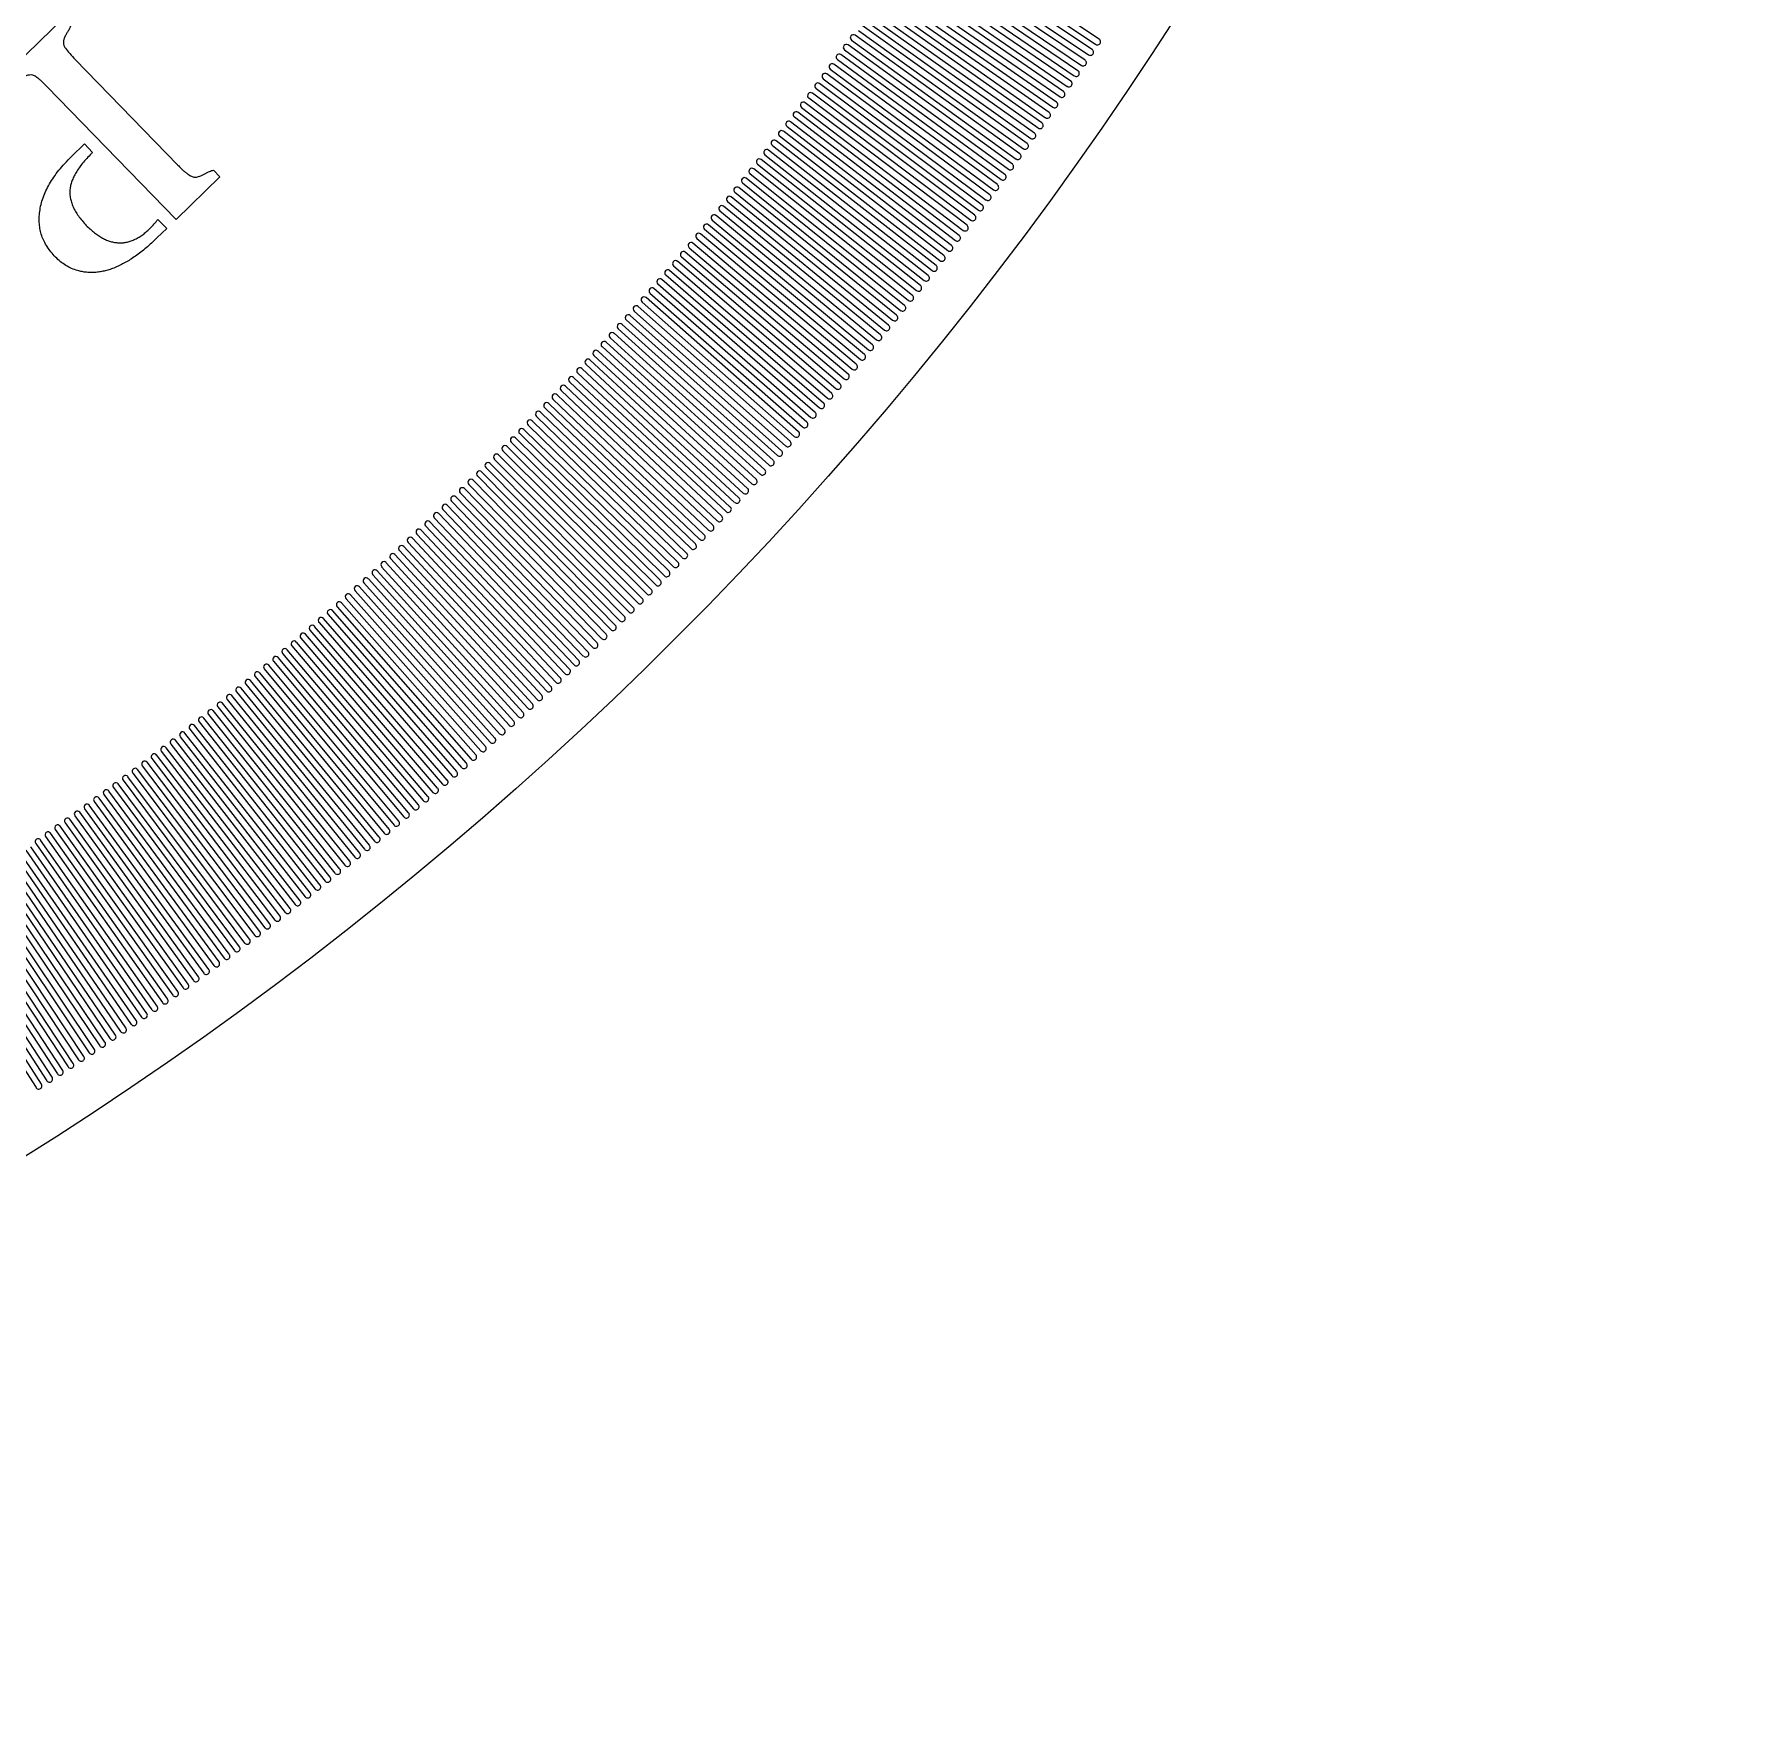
# Model space of a CAD drawing. Header units: millimetres. Extents: x -37.9 to 37.9, y -37.9 to 37.9.
# Drawn here: x 20.2 to 37.9, y -37.9 to -20.6 of the extents above; entities that cross this region are included whole.
import ezdxf

# ---------------------------------------------------------------- set-up
doc = ezdxf.new("R2010")
doc.units = ezdxf.units.MM

msp = doc.modelspace()

# ---------------------------------------------------------------- linework, layer by layer
at = {"color": 7, "linetype": 'Continuous', "lineweight": 15}
for p, q in [((31.07, -20.76), (29.335, -19.601)), ((29.369, -19.55), (31.106, -20.706)), ((31.142, -20.652), (29.403, -19.498)), ((30.924, -20.977), (29.197, -19.805)), ((29.232, -19.754), (30.961, -20.923)), ((30.997, -20.869), (29.266, -19.703)), ((29.301, -19.652), (31.034, -20.814)), ((29.093, -19.958), (30.814, -21.138)), ((30.851, -21.084), (29.128, -19.907)), ((29.163, -19.856), (30.887, -21.031)), ((28.953, -20.16), (30.666, -21.353)), ((30.703, -21.299), (28.988, -20.11)), ((29.023, -20.059), (30.74, -21.246)), ((30.777, -21.192), (29.058, -20.009)), ((30.553, -21.513), (28.847, -20.312)), ((28.883, -20.261), (30.591, -21.46)), ((30.628, -21.406), (28.918, -20.211)), ((19.856, -21.062), (20.508, -20.428)), ((30.402, -21.726), (28.705, -20.513)), ((28.74, -20.463), (30.44, -21.673)), ((30.478, -21.62), (28.776, -20.412)), ((28.812, -20.362), (30.516, -21.566)), ((28.597, -20.663), (30.288, -21.885)), ((30.326, -21.832), (28.633, -20.613)), ((28.669, -20.563), (30.364, -21.779)), ((20.617, -20.862), (21.673, -21.949)), ((28.452, -20.862), (30.135, -22.096)), ((30.173, -22.043), (28.488, -20.812)), ((28.525, -20.762), (30.212, -21.99)), ((30.25, -21.938), (28.561, -20.713)), ((28.306, -21.06), (29.98, -22.306)), ((30.019, -22.253), (28.342, -21.011)), ((28.379, -20.961), (30.057, -22.201)), ((30.096, -22.148), (28.416, -20.911)), ((21.653, -22.505), (20.325, -21.14)), ((29.863, -22.462), (28.195, -21.208)), ((28.232, -21.159), (29.902, -22.41)), ((29.941, -22.358), (28.269, -21.109)), ((29.705, -22.67), (28.046, -21.404)), ((28.084, -21.355), (29.745, -22.618)), ((29.784, -22.566), (28.121, -21.306)), ((28.158, -21.257), (29.823, -22.514)), ((27.934, -21.551), (29.586, -22.825)), ((29.626, -22.774), (27.971, -21.502)), ((28.009, -21.453), (29.665, -22.722)), ((20.578, -21.86), (20.712, -21.73)), ((20.712, -21.73), (20.796, -21.817)), ((27.783, -21.745), (29.426, -23.031)), ((29.466, -22.98), (27.821, -21.697)), ((27.858, -21.648), (29.506, -22.928)), ((29.546, -22.877), (27.896, -21.6)), ((27.63, -21.939), (29.264, -23.236)), ((29.305, -23.185), (27.668, -21.89)), ((27.707, -21.842), (29.345, -23.134)), ((29.386, -23.083), (27.745, -21.794)), ((22.103, -22.068), (21.653, -22.505)), ((22.037, -22), (22.103, -22.068)), ((29.142, -23.389), (27.515, -22.083)), ((27.553, -22.035), (29.183, -23.338)), ((29.224, -23.287), (27.592, -21.987)), ((28.978, -23.592), (27.36, -22.275)), ((27.399, -22.227), (29.019, -23.541)), ((29.06, -23.491), (27.438, -22.179)), ((27.476, -22.131), (29.101, -23.44)), ((28.813, -23.794), (27.204, -22.465)), ((27.243, -22.418), (28.854, -23.743)), ((28.896, -23.693), (27.282, -22.37)), ((27.321, -22.322), (28.937, -23.643)), ((21.557, -22.599), (21.457, -22.696)), ((21.466, -22.505), (21.557, -22.599)), ((28.646, -23.994), (27.046, -22.654)), ((27.086, -22.607), (28.688, -23.944)), ((28.73, -23.894), (27.125, -22.56)), ((27.165, -22.513), (28.771, -23.844)), ((26.927, -22.796), (28.52, -24.144)), ((28.562, -24.094), (26.967, -22.749)), ((27.007, -22.702), (28.604, -24.044)), ((26.768, -22.983), (28.351, -24.342)), ((28.393, -24.293), (26.808, -22.936)), ((26.848, -22.89), (28.436, -24.243)), ((28.478, -24.194), (26.888, -22.843)), ((26.607, -23.169), (28.18, -24.54)), ((28.223, -24.491), (26.647, -23.123)), ((26.687, -23.076), (28.266, -24.441)), ((28.308, -24.392), (26.727, -23.03)), ((26.444, -23.355), (28.008, -24.736)), ((28.051, -24.687), (26.485, -23.308)), ((26.525, -23.262), (28.094, -24.638)), ((28.137, -24.589), (26.566, -23.216)), ((26.28, -23.539), (27.835, -24.931)), ((27.878, -24.882), (26.321, -23.493)), ((26.362, -23.447), (27.922, -24.834)), ((27.965, -24.785), (26.403, -23.401)), ((27.704, -25.076), (26.157, -23.676)), ((26.198, -23.63), (27.748, -25.028)), ((27.791, -24.979), (26.239, -23.585)), ((27.528, -25.269), (25.991, -23.858)), ((26.033, -23.813), (27.572, -25.221)), ((27.616, -25.173), (26.074, -23.767)), ((26.115, -23.722), (27.66, -25.125)), ((27.351, -25.461), (25.824, -24.039)), ((25.866, -23.994), (27.395, -25.413)), ((27.44, -25.365), (25.907, -23.949)), ((25.949, -23.903), (27.484, -25.317)), ((27.173, -25.651), (25.655, -24.219)), ((25.697, -24.174), (27.217, -25.603)), ((27.262, -25.556), (25.74, -24.129)), ((25.782, -24.084), (27.307, -25.508)), ((26.993, -25.84), (25.486, -24.397)), ((25.528, -24.353), (27.038, -25.793)), ((27.083, -25.746), (25.571, -24.308)), ((25.613, -24.263), (27.128, -25.698)), ((26.812, -26.028), (25.315, -24.574)), ((25.357, -24.53), (26.857, -25.981)), ((26.902, -25.934), (25.4, -24.486)), ((25.443, -24.442), (26.948, -25.887)), ((26.629, -26.214), (25.142, -24.751)), ((25.186, -24.707), (26.675, -26.168)), ((26.721, -26.121), (25.229, -24.663)), ((25.272, -24.619), (26.766, -26.075)), ((26.446, -26.4), (24.969, -24.925)), ((25.013, -24.882), (26.492, -26.353)), ((26.538, -26.307), (25.056, -24.838)), ((25.099, -24.794), (26.584, -26.261)), ((26.261, -26.584), (24.794, -25.099)), ((24.838, -25.056), (26.307, -26.538)), ((26.353, -26.492), (24.882, -25.013)), ((24.925, -24.969), (26.4, -26.446)), ((26.075, -26.766), (24.619, -25.272)), ((24.663, -25.229), (26.121, -26.721)), ((26.168, -26.675), (24.707, -25.186)), ((24.751, -25.142), (26.214, -26.629)), ((24.397, -25.486), (25.84, -26.993)), ((25.887, -26.948), (24.442, -25.443)), ((24.486, -25.4), (25.934, -26.902)), ((25.981, -26.857), (24.53, -25.357)), ((24.574, -25.315), (26.028, -26.812)), ((24.219, -25.655), (25.651, -27.173)), ((25.698, -27.128), (24.263, -25.613)), ((24.308, -25.571), (25.746, -27.083)), ((25.793, -27.038), (24.353, -25.528)), ((24.039, -25.824), (25.461, -27.351)), ((25.508, -27.307), (24.084, -25.782)), ((24.129, -25.74), (25.556, -27.262)), ((25.603, -27.217), (24.174, -25.697)), ((23.858, -25.991), (25.269, -27.528)), ((25.317, -27.484), (23.903, -25.949)), ((23.949, -25.907), (25.365, -27.44)), ((25.413, -27.395), (23.994, -25.866)), ((25.028, -27.748), (23.63, -26.198)), ((23.676, -26.157), (25.076, -27.704)), ((25.125, -27.66), (23.722, -26.115)), ((23.767, -26.074), (25.173, -27.616)), ((25.221, -27.572), (23.813, -26.033)), ((24.834, -27.922), (23.447, -26.362)), ((23.493, -26.321), (24.882, -27.878)), ((24.931, -27.835), (23.539, -26.28)), ((23.585, -26.239), (24.979, -27.791)), ((24.638, -28.094), (23.262, -26.525)), ((23.308, -26.485), (24.687, -28.051)), ((24.736, -28.008), (23.355, -26.444)), ((23.401, -26.403), (24.785, -27.965)), ((23.03, -26.727), (24.392, -28.308)), ((24.441, -28.266), (23.076, -26.687)), ((23.123, -26.647), (24.491, -28.223)), ((24.54, -28.18), (23.169, -26.607)), ((23.216, -26.566), (24.589, -28.137)), ((22.843, -26.888), (24.194, -28.478)), ((24.243, -28.436), (22.89, -26.848)), ((22.936, -26.808), (24.293, -28.393)), ((24.342, -28.351), (22.983, -26.768)), ((22.654, -27.046), (23.994, -28.646)), ((24.044, -28.604), (22.702, -27.007)), ((22.749, -26.967), (24.094, -28.562)), ((24.144, -28.52), (22.796, -26.927)), ((23.743, -28.854), (22.418, -27.243)), ((22.465, -27.204), (23.794, -28.813)), ((23.844, -28.771), (22.513, -27.165)), ((22.56, -27.125), (23.894, -28.73)), ((23.944, -28.688), (22.607, -27.086)), ((22.179, -27.438), (23.491, -29.06)), ((23.541, -29.019), (22.227, -27.399)), ((22.275, -27.36), (23.592, -28.978)), ((23.643, -28.937), (22.322, -27.321)), ((22.37, -27.282), (23.693, -28.896)), ((21.987, -27.592), (23.287, -29.224)), ((23.338, -29.183), (22.035, -27.553)), ((22.083, -27.515), (23.389, -29.142)), ((23.44, -29.101), (22.131, -27.476)), ((23.031, -29.426), (21.745, -27.783)), ((21.794, -27.745), (23.083, -29.386)), ((23.134, -29.345), (21.842, -27.707)), ((21.89, -27.668), (23.185, -29.305)), ((23.236, -29.264), (21.939, -27.63)), ((22.825, -29.586), (21.551, -27.934)), ((21.6, -27.896), (22.877, -29.546)), ((22.928, -29.506), (21.648, -27.858)), ((21.697, -27.821), (22.98, -29.466)), ((21.306, -28.121), (22.566, -29.784)), ((22.618, -29.745), (21.355, -28.084)), ((21.404, -28.046), (22.67, -29.705)), ((22.722, -29.665), (21.453, -28.009)), ((21.502, -27.971), (22.774, -29.626)), ((22.306, -29.98), (21.06, -28.306)), ((21.109, -28.269), (22.358, -29.941)), ((22.41, -29.902), (21.159, -28.232)), ((21.208, -28.195), (22.462, -29.863)), ((22.514, -29.823), (21.257, -28.158)), ((20.812, -28.488), (22.043, -30.173)), ((22.096, -30.135), (20.862, -28.452)), ((20.911, -28.416), (22.148, -30.096)), ((22.201, -30.057), (20.961, -28.379)), ((21.011, -28.342), (22.253, -30.019)), ((21.779, -30.364), (20.563, -28.669)), ((20.613, -28.633), (21.832, -30.326)), ((21.885, -30.288), (20.663, -28.597)), ((20.713, -28.561), (21.938, -30.25)), ((21.99, -30.212), (20.762, -28.525)), ((20.312, -28.847), (21.513, -30.553)), ((21.566, -30.516), (20.362, -28.812)), ((20.412, -28.776), (21.62, -30.478)), ((21.673, -30.44), (20.463, -28.74)), ((20.513, -28.705), (21.726, -30.402)), ((21.246, -30.74), (20.059, -29.023)), ((20.11, -28.988), (21.299, -30.703)), ((21.353, -30.666), (20.16, -28.953)), ((20.211, -28.918), (21.406, -30.628)), ((21.46, -30.591), (20.261, -28.883)), ((19.805, -29.197), (20.977, -30.924)), ((21.031, -30.887), (19.856, -29.163)), ((19.907, -29.128), (21.084, -30.851)), ((21.138, -30.814), (19.958, -29.093)), ((20.009, -29.058), (21.192, -30.777)), ((20.706, -31.106), (19.55, -29.369)), ((19.601, -29.335), (20.76, -31.07)), ((20.814, -31.034), (19.652, -29.301)), ((19.703, -29.266), (20.869, -30.997)), ((20.923, -30.961), (19.754, -29.232)), ((19.293, -29.539), (20.434, -31.286)), ((20.488, -31.25), (19.344, -29.505)), ((19.396, -29.471), (20.543, -31.214)), ((20.597, -31.178), (19.447, -29.437)), ((19.498, -29.403), (20.652, -31.142)), ((19.086, -29.673), (20.215, -31.427)), ((20.27, -31.392), (19.138, -29.639)), ((19.189, -29.606), (20.324, -31.357)), ((20.379, -31.321), (19.241, -29.572))]:
    msp.add_line(p, q, dxfattribs=at)
msp.add_circle((0, 0), 37.9, dxfattribs=at)
for centre, radius, start, end in [((0, 0), 22.5, 272.5473, 267.4527), ((28.543, -20.738), 0.0308, 54.05, 233.95), ((28.615, -20.638), 0.0308, 54.25, 234.15), ((31.124, -20.679), 0.0326, 236.35, 56.45), ((28.47, -20.837), 0.0308, 53.85, 233.75), ((30.979, -20.896), 0.0326, 235.95, 56.05), ((31.052, -20.787), 0.0326, 236.15, 56.25), ((28.324, -21.035), 0.0308, 53.45, 233.35), ((28.397, -20.936), 0.0308, 53.65, 233.55), ((30.906, -21.004), 0.0326, 235.75, 55.85), ((28.176, -21.233), 0.0308, 53.05, 232.95), ((28.25, -21.134), 0.0308, 53.25, 233.15), ((30.758, -21.219), 0.0326, 235.35, 55.45), ((30.832, -21.111), 0.0326, 235.55, 55.65), ((28.028, -21.429), 0.0308, 52.65, 232.55), ((28.102, -21.331), 0.0308, 52.85, 232.75), ((30.61, -21.433), 0.0326, 234.95, 55.05), ((30.684, -21.326), 0.0326, 235.15, 55.25), ((27.877, -21.624), 0.0308, 52.25, 232.15), ((27.953, -21.526), 0.0308, 52.45, 232.35), ((30.535, -21.54), 0.0326, 234.75, 54.85), ((27.802, -21.721), 0.0308, 52.05, 231.95), ((30.383, -21.752), 0.0326, 234.35, 54.45), ((30.459, -21.646), 0.0326, 234.55, 54.65), ((27.649, -21.915), 0.0308, 51.65, 231.55), ((27.726, -21.818), 0.0308, 51.85, 231.75), ((30.231, -21.964), 0.0326, 233.95, 54.05), ((30.307, -21.858), 0.0326, 234.15, 54.25), ((27.496, -22.107), 0.0308, 51.25, 231.15), ((27.573, -22.011), 0.0308, 51.45, 231.35), ((30.154, -22.069), 0.0326, 233.75, 53.85), ((27.341, -22.298), 0.0308, 50.85, 230.75), ((27.418, -22.203), 0.0308, 51.05, 230.95), ((29.999, -22.279), 0.0326, 233.35, 53.45), ((30.077, -22.175), 0.0326, 233.55, 53.65), ((27.184, -22.489), 0.0308, 50.45, 230.35), ((27.263, -22.394), 0.0308, 50.65, 230.55), ((29.843, -22.488), 0.0326, 232.95, 53.05), ((29.921, -22.384), 0.0326, 233.15, 53.25), ((27.027, -22.678), 0.0308, 50.05, 229.95), ((27.106, -22.584), 0.0308, 50.25, 230.15), ((29.764, -22.592), 0.0326, 232.75, 52.85), ((26.868, -22.866), 0.0308, 49.65, 229.55), ((26.947, -22.772), 0.0308, 49.85, 229.75), ((29.606, -22.8), 0.0326, 232.35, 52.45), ((29.685, -22.696), 0.0326, 232.55, 52.65), ((26.788, -22.96), 0.0308, 49.45, 229.35), ((29.446, -23.006), 0.0326, 231.95, 52.05), ((29.526, -22.903), 0.0326, 232.15, 52.25), ((26.627, -23.146), 0.0308, 49.05, 228.95), ((26.707, -23.053), 0.0308, 49.25, 229.15), ((29.285, -23.211), 0.0326, 231.55, 51.65), ((29.365, -23.108), 0.0326, 231.75, 51.85), ((26.465, -23.332), 0.0308, 48.65, 228.55), ((26.546, -23.239), 0.0308, 48.85, 228.75), ((29.203, -23.313), 0.0326, 231.35, 51.45), ((26.301, -23.516), 0.0308, 48.25, 228.15), ((26.383, -23.424), 0.0308, 48.45, 228.35), ((29.04, -23.516), 0.0326, 230.95, 51.05), ((29.122, -23.415), 0.0326, 231.15, 51.25), ((26.136, -23.699), 0.0308, 47.85, 227.75), ((26.219, -23.607), 0.0308, 48.05, 227.95), ((28.875, -23.718), 0.0326, 230.55, 50.65), ((28.958, -23.617), 0.0326, 230.75, 50.85), ((25.97, -23.881), 0.0308, 47.45, 227.35), ((26.053, -23.79), 0.0308, 47.65, 227.55), ((28.709, -23.919), 0.0326, 230.15, 50.25), ((28.792, -23.819), 0.0326, 230.35, 50.45), ((25.803, -24.061), 0.0308, 47.05, 226.95), ((25.887, -23.971), 0.0308, 47.25, 227.15), ((28.625, -24.019), 0.0326, 229.95, 50.05), ((25.634, -24.241), 0.0308, 46.65, 226.55), ((25.719, -24.151), 0.0308, 46.85, 226.75), ((28.457, -24.219), 0.0326, 229.55, 49.65), ((28.541, -24.119), 0.0326, 229.75, 49.85), ((25.464, -24.419), 0.0308, 46.25, 226.15), ((25.549, -24.33), 0.0308, 46.45, 226.35), ((28.287, -24.417), 0.0326, 229.15, 49.25), ((28.372, -24.318), 0.0326, 229.35, 49.45), ((25.293, -24.597), 0.0308, 45.85, 225.75), ((25.379, -24.508), 0.0308, 46.05, 225.95), ((28.116, -24.614), 0.0326, 228.75, 48.85), ((28.202, -24.515), 0.0326, 228.95, 49.05), ((25.121, -24.773), 0.0308, 45.45, 225.35), ((25.207, -24.685), 0.0308, 45.65, 225.55), ((28.03, -24.711), 0.0326, 228.55, 48.65), ((24.947, -24.947), 0.0308, 45.05, 224.95), ((25.034, -24.86), 0.0308, 45.25, 225.15), ((27.856, -24.907), 0.0326, 228.15, 48.25), ((27.943, -24.809), 0.0326, 228.35, 48.45), ((24.773, -25.121), 0.0308, 44.65, 224.55), ((24.86, -25.034), 0.0308, 44.85, 224.75), ((27.682, -25.1), 0.0326, 227.75, 47.85), ((27.769, -25.004), 0.0326, 227.95, 48.05), ((24.597, -25.293), 0.0308, 44.25, 224.15), ((24.685, -25.207), 0.0308, 44.45, 224.35), ((27.506, -25.293), 0.0326, 227.35, 47.45), ((27.594, -25.197), 0.0326, 227.55, 47.65), ((24.419, -25.464), 0.0308, 43.85, 223.75), ((24.508, -25.379), 0.0308, 44.05, 223.95), ((27.329, -25.484), 0.0326, 226.95, 47.05), ((27.418, -25.389), 0.0326, 227.15, 47.25), ((24.241, -25.634), 0.0308, 43.45, 223.35), ((24.33, -25.549), 0.0308, 43.65, 223.55), ((27.15, -25.675), 0.0326, 226.55, 46.65), ((27.24, -25.58), 0.0326, 226.75, 46.85), ((24.061, -25.803), 0.0308, 43.05, 222.95), ((24.151, -25.719), 0.0308, 43.25, 223.15), ((26.97, -25.864), 0.0326, 226.15, 46.25), ((27.06, -25.769), 0.0326, 226.35, 46.45), ((23.881, -25.97), 0.0308, 42.65, 222.55), ((23.971, -25.887), 0.0308, 42.85, 222.75), ((26.88, -25.958), 0.0326, 225.95, 46.05), ((23.607, -26.219), 0.0308, 42.05, 221.95), ((23.699, -26.136), 0.0308, 42.25, 222.15), ((23.79, -26.053), 0.0308, 42.45, 222.35), ((26.698, -26.145), 0.0326, 225.55, 45.65), ((26.789, -26.051), 0.0326, 225.75, 45.85), ((23.424, -26.383), 0.0308, 41.65, 221.55), ((23.516, -26.301), 0.0308, 41.85, 221.75), ((26.515, -26.33), 0.0326, 225.15, 45.25), ((26.607, -26.238), 0.0326, 225.35, 45.45), ((23.239, -26.546), 0.0308, 41.25, 221.15), ((23.332, -26.465), 0.0308, 41.45, 221.35), ((26.33, -26.515), 0.0326, 224.75, 44.85), ((26.423, -26.423), 0.0326, 224.95, 45.05), ((23.053, -26.707), 0.0308, 40.85, 220.75), ((23.146, -26.627), 0.0308, 41.05, 220.95), ((26.145, -26.698), 0.0326, 224.35, 44.45), ((26.238, -26.607), 0.0326, 224.55, 44.65), ((22.866, -26.868), 0.0308, 40.45, 220.35), ((22.96, -26.788), 0.0308, 40.65, 220.55), ((25.958, -26.88), 0.0326, 223.95, 44.05), ((26.051, -26.789), 0.0326, 224.15, 44.25), ((22.584, -27.106), 0.0308, 39.85, 219.75), ((22.678, -27.027), 0.0308, 40.05, 219.95), ((22.772, -26.947), 0.0308, 40.25, 220.15), ((25.769, -27.06), 0.0326, 223.55, 43.65), ((25.864, -26.97), 0.0326, 223.75, 43.85), ((22.394, -27.263), 0.0308, 39.45, 219.35), ((22.489, -27.184), 0.0308, 39.65, 219.55), ((25.58, -27.24), 0.0326, 223.15, 43.25), ((25.675, -27.15), 0.0326, 223.35, 43.45), ((22.203, -27.418), 0.0308, 39.05, 218.95), ((22.298, -27.341), 0.0308, 39.25, 219.15), ((25.389, -27.418), 0.0326, 222.75, 42.85), ((25.484, -27.329), 0.0326, 222.95, 43.05), ((22.011, -27.573), 0.0308, 38.65, 218.55), ((22.107, -27.496), 0.0308, 38.85, 218.75), ((25.197, -27.594), 0.0326, 222.35, 42.45), ((25.293, -27.506), 0.0326, 222.55, 42.65), ((21.721, -27.802), 0.0308, 38.05, 217.95), ((21.818, -27.726), 0.0308, 38.25, 218.15), ((21.915, -27.649), 0.0308, 38.45, 218.35), ((25.004, -27.769), 0.0326, 221.95, 42.05), ((25.1, -27.682), 0.0326, 222.15, 42.25), ((21.526, -27.953), 0.0308, 37.65, 217.55), ((21.624, -27.877), 0.0308, 37.85, 217.75), ((24.809, -27.943), 0.0326, 221.55, 41.65), ((24.907, -27.856), 0.0326, 221.75, 41.85), ((21.233, -28.176), 0.0308, 37.05, 216.95), ((21.331, -28.102), 0.0308, 37.25, 217.15), ((21.429, -28.028), 0.0308, 37.45, 217.35), ((24.614, -28.116), 0.0326, 221.15, 41.25), ((24.711, -28.03), 0.0326, 221.35, 41.45), ((21.035, -28.324), 0.0308, 36.65, 216.55), ((21.134, -28.25), 0.0308, 36.85, 216.75), ((24.417, -28.287), 0.0326, 220.75, 40.85), ((24.515, -28.202), 0.0326, 220.95, 41.05), ((20.837, -28.47), 0.0308, 36.25, 216.15), ((20.936, -28.397), 0.0308, 36.45, 216.35), ((24.219, -28.457), 0.0326, 220.35, 40.45), ((24.318, -28.372), 0.0326, 220.55, 40.65), ((20.538, -28.687), 0.0308, 35.65, 215.55), ((20.638, -28.615), 0.0308, 35.85, 215.75), ((20.738, -28.543), 0.0308, 36.05, 215.95), ((24.019, -28.625), 0.0326, 219.95, 40.05), ((24.119, -28.541), 0.0326, 220.15, 40.25), ((20.337, -28.83), 0.0308, 35.25, 215.15), ((20.437, -28.758), 0.0308, 35.45, 215.35), ((23.718, -28.875), 0.0326, 219.35, 39.45), ((23.819, -28.792), 0.0326, 219.55, 39.65), ((23.919, -28.709), 0.0326, 219.75, 39.85), ((20.236, -28.9), 0.0308, 35.05, 214.95), ((23.516, -29.04), 0.0326, 218.95, 39.05), ((23.617, -28.958), 0.0326, 219.15, 39.25), ((23.313, -29.203), 0.0326, 218.55, 38.65), ((23.415, -29.122), 0.0326, 218.75, 38.85), ((23.108, -29.365), 0.0326, 218.15, 38.25), ((23.211, -29.285), 0.0326, 218.35, 38.45), ((22.903, -29.526), 0.0326, 217.75, 37.85), ((23.006, -29.446), 0.0326, 217.95, 38.05), ((22.696, -29.685), 0.0326, 217.35, 37.45), ((22.8, -29.606), 0.0326, 217.55, 37.65), ((22.384, -29.921), 0.0326, 216.75, 36.85), ((22.488, -29.843), 0.0326, 216.95, 37.05), ((22.592, -29.764), 0.0326, 217.15, 37.25), ((22.175, -30.077), 0.0326, 216.35, 36.45), ((22.279, -29.999), 0.0326, 216.55, 36.65), ((21.964, -30.231), 0.0326, 215.95, 36.05), ((22.069, -30.154), 0.0326, 216.15, 36.25), ((21.646, -30.459), 0.0326, 215.35, 35.45), ((21.752, -30.383), 0.0326, 215.55, 35.65), ((21.858, -30.307), 0.0326, 215.75, 35.85), ((21.433, -30.61), 0.0326, 214.95, 35.05), ((21.54, -30.535), 0.0326, 215.15, 35.25), ((21.219, -30.758), 0.0326, 214.55, 34.65), ((21.326, -30.684), 0.0326, 214.75, 34.85), ((20.896, -30.979), 0.0326, 213.95, 34.05), ((21.004, -30.906), 0.0326, 214.15, 34.25), ((21.111, -30.832), 0.0326, 214.35, 34.45), ((20.679, -31.124), 0.0326, 213.55, 33.65), ((20.787, -31.052), 0.0326, 213.75, 33.85), ((20.352, -31.339), 0.0326, 212.95, 33.05), ((20.461, -31.268), 0.0326, 213.15, 33.25), ((20.57, -31.196), 0.0326, 213.35, 33.45), ((20.242, -31.41), 0.0326, 212.75, 32.85)]:
    msp.add_arc(centre, radius, start, end, dxfattribs=at)
for points, knots in [([(20.574, -20.496), (20.572, -20.507), (20.567, -20.529), (20.55, -20.56), (20.531, -20.589), (20.52, -20.609), (20.515, -20.62)], [0, 0, 0, 0, 0.242792, 0.493829, 0.747346, 1, 1, 1, 1]), ([(20.515, -20.62), (20.509, -20.631), (20.499, -20.652), (20.494, -20.686), (20.499, -20.718), (20.522, -20.758), (20.563, -20.804), (20.598, -20.842), (20.617, -20.862)], [0, 0, 0, 0, 0.1300824, 0.2447073, 0.3530066, 0.4641576, 0.7155029, 1, 1, 1, 1]), ([(20.325, -21.14), (20.314, -21.128), (20.292, -21.106), (20.261, -21.077), (20.236, -21.055), (20.211, -21.036), (20.182, -21.021), (20.146, -21.02), (20.111, -21.029), (20.077, -21.045), (20.041, -21.066), (20.004, -21.09), (19.965, -21.114), (19.937, -21.125), (19.923, -21.13)], [0, 0, 0, 0, 0.108415, 0.19675, 0.268006, 0.319589, 0.397738, 0.468929, 0.543057, 0.624399, 0.712178, 0.807107, 0.903072, 1, 1, 1, 1]), ([(20.252, -22.424), (20.256, -22.4), (20.264, -22.352), (20.286, -22.281), (20.315, -22.21), (20.352, -22.14), (20.397, -22.069), (20.45, -21.998), (20.51, -21.928), (20.555, -21.883), (20.578, -21.86)], [0, 0, 0, 0, 0.108805, 0.220339, 0.335305, 0.455177, 0.58083, 0.713024, 0.85288, 1, 1, 1, 1]), ([(20.796, -21.817), (20.78, -21.833), (20.748, -21.865), (20.703, -21.915), (20.665, -21.963), (20.634, -22.01), (20.606, -22.056), (20.587, -22.101), (20.572, -22.145), (20.566, -22.174), (20.564, -22.188)], [0, 0, 0, 0, 0.158167, 0.306677, 0.444564, 0.571618, 0.689661, 0.800374, 0.903411, 1, 1, 1, 1]), ([(21.673, -21.949), (21.684, -21.959), (21.703, -21.978), (21.73, -22.004), (21.756, -22.026), (21.779, -22.043), (21.8, -22.057), (21.819, -22.066), (21.836, -22.072), (21.847, -22.073), (21.851, -22.073)], [0, 0, 0, 0, 0.191798, 0.363753, 0.514619, 0.64785, 0.761017, 0.855151, 0.934759, 1, 1, 1, 1]), ([(21.851, -22.073), (21.859, -22.072), (21.875, -22.069), (21.898, -22.062), (21.923, -22.051), (21.949, -22.037), (21.973, -22.023), (21.996, -22.013), (22.017, -22.004), (22.03, -22.001), (22.037, -22)], [0, 0, 0, 0, 0.114255, 0.237061, 0.372372, 0.521378, 0.666162, 0.795882, 0.905833, 1, 1, 1, 1]), ([(20.564, -22.188), (20.562, -22.204), (20.56, -22.235), (20.565, -22.281), (20.577, -22.328), (20.594, -22.376), (20.619, -22.424), (20.65, -22.471), (20.687, -22.52), (20.716, -22.551), (20.731, -22.567)], [0, 0, 0, 0, 0.10775, 0.217051, 0.328791, 0.446867, 0.571693, 0.703828, 0.846866, 1, 1, 1, 1]), ([(20.642, -23.031), (20.621, -23.024), (20.579, -23.011), (20.52, -22.979), (20.464, -22.941), (20.413, -22.893), (20.368, -22.841), (20.328, -22.787), (20.297, -22.731), (20.272, -22.673), (20.256, -22.614), (20.247, -22.552), (20.245, -22.488), (20.25, -22.446), (20.252, -22.424)], [0, 0, 0, 0, 0.083792, 0.167797, 0.254358, 0.343994, 0.433722, 0.518784, 0.600137, 0.679108, 0.757183, 0.836353, 0.916522, 1, 1, 1, 1]), ([(20.731, -22.567), (20.745, -22.58), (20.771, -22.607), (20.813, -22.642), (20.855, -22.672), (20.896, -22.697), (20.937, -22.718), (20.978, -22.733), (21.02, -22.742), (21.061, -22.747), (21.102, -22.747), (21.142, -22.741), (21.183, -22.73), (21.224, -22.714), (21.264, -22.693), (21.305, -22.667), (21.345, -22.636), (21.37, -22.612), (21.383, -22.6)], [0, 0, 0, 0, 0.077444, 0.149682, 0.218469, 0.282827, 0.343541, 0.402083, 0.458002, 0.513446, 0.567242, 0.622214, 0.67782, 0.736211, 0.796936, 0.860347, 0.928363, 1, 1, 1, 1]), ([(21.383, -22.6), (21.399, -22.584), (21.429, -22.555), (21.454, -22.521), (21.466, -22.505)], [0, 0, 0, 0, 0.528146, 1, 1, 1, 1]), ([(21.457, -22.696), (21.438, -22.714), (21.402, -22.749), (21.346, -22.797), (21.292, -22.842), (21.237, -22.881), (21.184, -22.918), (21.131, -22.949), (21.079, -22.977), (21.028, -23), (20.977, -23.019), (20.927, -23.033), (20.878, -23.044), (20.829, -23.05), (20.781, -23.052), (20.734, -23.049), (20.687, -23.043), (20.657, -23.035), (20.642, -23.031)], [0, 0, 0, 0, 0.083442, 0.163361, 0.239805, 0.312657, 0.382263, 0.448918, 0.512371, 0.573306, 0.631993, 0.688234, 0.742452, 0.795301, 0.847302, 0.898289, 0.949212, 1, 1, 1, 1])]:
    msp.add_open_spline(points, degree=3, knots=knots, dxfattribs=at)

doc.saveas('drawing.dxf')
